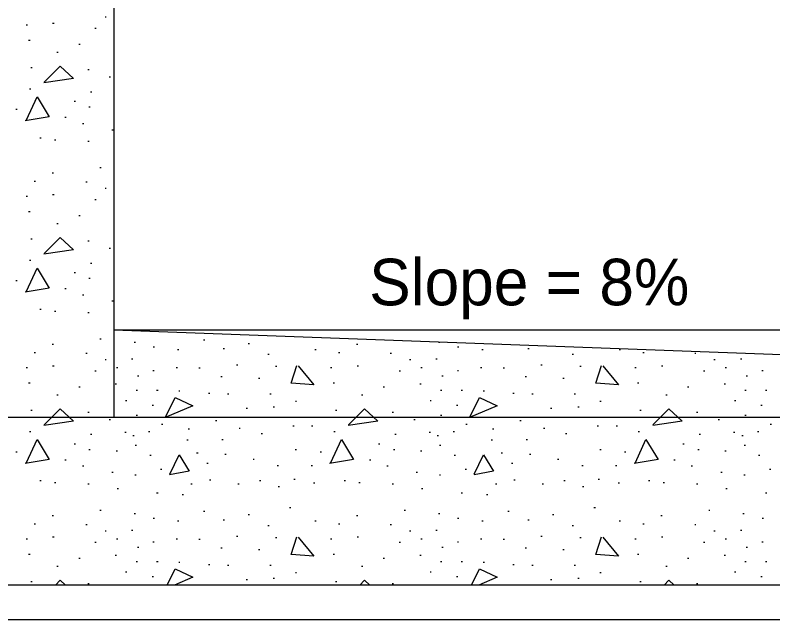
# Model space of a CAD drawing. Extents: x 0 to 2.83, y -0.14 to 1.83.
# Drawn here: x 2.0595 to 2.2494, y 0.7789 to 0.9303 of the extents above; entities that cross this region are included whole.
import ezdxf

# ---------------------------------------------------------------- set-up
doc = ezdxf.new("R2010")
doc.units = 0
doc.layers.add('RD_Pr_Roadway_Notes', color=7, linetype='Continuous')
doc.layers.add('SH_General_Details', color=7, linetype='Continuous')

msp = doc.modelspace()

# ---------------------------------------------------------------- linework, layer by layer
at = {"layer": 'SH_General_Details'}
for p, q in [((2.08426, 1.00095), (2.08426, 0.85152)), ((2.08201, 0.92993), (2.08234, 0.92993)), ((2.06223, 0.92793), (2.06256, 0.92793)), ((2.06889, 0.92836), (2.06923, 0.92836)), ((2.07943, 0.92707), (2.07976, 0.92707)), ((2.06287, 0.92406), (2.06321, 0.92406)), ((2.07541, 0.92305), (2.07575, 0.92305)), ((2.06997, 0.92105), (2.0703, 0.92105)), ((2.06345, 0.91718), (2.06378, 0.91718)), ((2.07771, 0.91675), (2.07804, 0.91675)), ((2.08308, 0.91488), (2.08341, 0.91488)), ((2.06309, 0.91188), (2.06342, 0.91188)), ((2.07835, 0.91116), (2.07869, 0.91116)), ((2.07427, 0.90875), (2.0746, 0.90875)), ((2.05965, 0.90681), (2.05998, 0.90681)), ((2.07799, 0.90739), (2.07833, 0.90739)), ((2.07197, 0.90481), (2.07231, 0.90481)), ((2.07635, 0.90323), (2.07668, 0.90323)), ((2.08373, 0.90165), (2.08406, 0.90165)), ((2.06567, 0.89965), (2.066, 0.89965)), ((2.06932, 0.89907), (2.06966, 0.89907)), ((2.07771, 0.89879), (2.07804, 0.89879)), ((2.06875, 0.89083), (2.06908, 0.89083)), ((2.08072, 0.8922), (2.08105, 0.8922)), ((2.06424, 0.88876), (2.06457, 0.88876)), ((2.07721, 0.88861), (2.07754, 0.88861)), ((2.08201, 0.88704), (2.08234, 0.88704)), ((2.06223, 0.88503), (2.06256, 0.88503)), ((2.06889, 0.88546), (2.06923, 0.88546)), ((2.07943, 0.88417), (2.07976, 0.88417)), ((2.06287, 0.88116), (2.06321, 0.88116)), ((2.07541, 0.88016), (2.07575, 0.88016)), ((2.06997, 0.87815), (2.0703, 0.87815)), ((2.06345, 0.87428), (2.06378, 0.87428)), ((2.07771, 0.87385), (2.07804, 0.87385)), ((2.08308, 0.87199), (2.08341, 0.87199)), ((2.06309, 0.86898), (2.06342, 0.86898)), ((2.07835, 0.86826), (2.07869, 0.86826)), ((2.07427, 0.86585), (2.0746, 0.86585)), ((2.07799, 0.86449), (2.07833, 0.86449)), ((2.05965, 0.86392), (2.05998, 0.86392)), ((2.07197, 0.86191), (2.07231, 0.86191)), ((2.07635, 0.86033), (2.07668, 0.86033)), ((2.08373, 0.85876), (2.08406, 0.85876)), ((2.06567, 0.85675), (2.066, 0.85675)), ((2.06932, 0.85618), (2.06966, 0.85618)), ((2.07771, 0.85589), (2.07804, 0.85589)), ((2.08426, 0.85152), (2.08426, 0.82964)), ((2.08426, 0.85152), (2.29426, 0.84376)), ((2.08426, 0.85152), (2.29426, 0.85152)), ((2.08072, 0.8493), (2.08105, 0.8493)), ((2.1067, 0.84901), (2.10704, 0.84901)), ((2.06875, 0.84794), (2.06908, 0.84794)), ((2.08929, 0.84844), (2.08962, 0.84844)), ((2.09409, 0.84729), (2.09443, 0.84729)), ((2.11788, 0.84815), (2.11822, 0.84815)), ((2.14504, 0.84794), (2.14537, 0.84794)), ((2.16558, 0.84844), (2.16591, 0.84844)), ((2.17038, 0.84729), (2.17072, 0.84729)), ((2.06424, 0.84586), (2.06457, 0.84586)), ((2.07721, 0.84572), (2.07754, 0.84572)), ((2.10018, 0.84658), (2.10052, 0.84658)), ((2.11165, 0.84686), (2.11198, 0.84686)), ((2.12283, 0.84543), (2.12316, 0.84543)), ((2.13458, 0.84658), (2.13491, 0.84658)), ((2.14053, 0.84586), (2.14086, 0.84586)), ((2.1535, 0.84572), (2.15383, 0.84572)), ((2.17647, 0.84658), (2.17681, 0.84658)), ((2.18794, 0.84686), (2.18827, 0.84686)), ((2.19912, 0.84543), (2.19945, 0.84543)), ((2.21087, 0.84658), (2.2112, 0.84658)), ((2.21682, 0.84586), (2.21715, 0.84586)), ((2.22979, 0.84572), (2.23012, 0.84572)), ((2.08201, 0.84414), (2.08234, 0.84414)), ((2.08867, 0.84428), (2.089, 0.84428)), ((2.1583, 0.84414), (2.15863, 0.84414)), ((2.16496, 0.84428), (2.16529, 0.84428)), ((2.23459, 0.84414), (2.23492, 0.84414)), ((2.24125, 0.84428), (2.24158, 0.84428)), ((2.06223, 0.84213), (2.06256, 0.84213)), ((2.06889, 0.84256), (2.06923, 0.84256)), ((2.07943, 0.84127), (2.07976, 0.84127)), ((2.08487, 0.84213), (2.08521, 0.84213)), ((2.09402, 0.84134), (2.09435, 0.84134)), ((2.09982, 0.84213), (2.10016, 0.84213)), ((2.10549, 0.84199), (2.10582, 0.84199)), ((2.11494, 0.84278), (2.11528, 0.84278)), ((2.12476, 0.84242), (2.12509, 0.84242)), ((2.13852, 0.84213), (2.13885, 0.84213)), ((2.14518, 0.84256), (2.14552, 0.84256)), ((2.15572, 0.84127), (2.15605, 0.84127)), ((2.16116, 0.84213), (2.1615, 0.84213)), ((2.17031, 0.84134), (2.17064, 0.84134)), ((2.17611, 0.84213), (2.17645, 0.84213)), ((2.18178, 0.84199), (2.18211, 0.84199)), ((2.19123, 0.84278), (2.19157, 0.84278)), ((2.20105, 0.84242), (2.20138, 0.84242)), ((2.21481, 0.84213), (2.21514, 0.84213)), ((2.22147, 0.84256), (2.22181, 0.84256)), ((2.23201, 0.84127), (2.23234, 0.84127)), ((2.23745, 0.84213), (2.23779, 0.84213)), ((2.2466, 0.84134), (2.24693, 0.84134)), ((2.09015, 0.83998), (2.09048, 0.83998)), ((2.111, 0.83984), (2.11134, 0.83984)), ((2.12046, 0.83941), (2.12079, 0.83941)), ((2.16644, 0.83998), (2.16677, 0.83998)), ((2.18729, 0.83984), (2.18763, 0.83984)), ((2.19675, 0.83941), (2.19708, 0.83941)), ((2.24273, 0.83998), (2.24306, 0.83998)), ((2.06287, 0.83826), (2.06321, 0.83826)), ((2.08459, 0.83805), (2.08492, 0.83805)), ((2.13916, 0.83826), (2.1395, 0.83826)), ((2.16088, 0.83805), (2.16121, 0.83805)), ((2.21545, 0.83826), (2.21579, 0.83826)), ((2.23717, 0.83805), (2.2375, 0.83805)), ((2.07541, 0.83726), (2.07575, 0.83726)), ((2.08979, 0.8364), (2.09013, 0.8364)), ((2.09495, 0.8364), (2.09529, 0.8364)), ((2.10047, 0.83626), (2.1008, 0.83626)), ((2.10792, 0.83568), (2.10826, 0.83568)), ((2.12333, 0.83554), (2.12366, 0.83554)), ((2.1517, 0.83726), (2.15204, 0.83726)), ((2.16608, 0.8364), (2.16642, 0.8364)), ((2.17124, 0.8364), (2.17158, 0.8364)), ((2.17676, 0.83626), (2.17709, 0.83626)), ((2.18421, 0.83568), (2.18455, 0.83568)), ((2.19962, 0.83554), (2.19995, 0.83554)), ((2.22799, 0.83726), (2.22833, 0.83726)), ((2.24237, 0.8364), (2.24271, 0.8364)), ((2.24753, 0.8364), (2.24787, 0.8364)), ((2.06997, 0.83525), (2.0703, 0.83525)), ((2.08717, 0.83382), (2.0875, 0.83382)), ((2.11272, 0.83547), (2.11306, 0.83547)), ((2.12971, 0.83368), (2.13004, 0.83368)), ((2.14626, 0.83525), (2.14659, 0.83525)), ((2.16346, 0.83382), (2.16379, 0.83382)), ((2.18901, 0.83547), (2.18935, 0.83547)), ((2.206, 0.83368), (2.20633, 0.83368)), ((2.22255, 0.83525), (2.22288, 0.83525)), ((2.23975, 0.83382), (2.24008, 0.83382)), ((2.09381, 0.83267), (2.09414, 0.83267)), ((2.11738, 0.83196), (2.11771, 0.83196)), ((2.12419, 0.83224), (2.12452, 0.83224)), ((2.1701, 0.83267), (2.17043, 0.83267)), ((2.19367, 0.83196), (2.194, 0.83196)), ((2.20048, 0.83224), (2.20081, 0.83224)), ((2.24639, 0.83267), (2.24672, 0.83267)), ((2.06345, 0.83138), (2.06378, 0.83138)), ((2.07771, 0.83095), (2.07804, 0.83095)), ((2.08979, 0.83017), (2.09013, 0.83017)), ((2.13974, 0.83138), (2.14007, 0.83138)), ((2.154, 0.83095), (2.15433, 0.83095)), ((2.16608, 0.83017), (2.16642, 0.83017)), ((2.21603, 0.83138), (2.21636, 0.83138)), ((2.23029, 0.83095), (2.23062, 0.83095)), ((2.24237, 0.83017), (2.24271, 0.83017)), ((2.04226, 0.82964), (2.29426, 0.82964)), ((2.08308, 0.82909), (2.08341, 0.82909)), ((2.09617, 0.82795), (2.0965, 0.82795)), ((2.10971, 0.8288), (2.11005, 0.8288)), ((2.15937, 0.82909), (2.1597, 0.82909)), ((2.17246, 0.82795), (2.17279, 0.82795)), ((2.186, 0.8288), (2.18634, 0.8288)), ((2.23566, 0.82909), (2.23599, 0.82909)), ((2.24875, 0.82795), (2.24908, 0.82795)), ((2.06309, 0.82608), (2.06342, 0.82608)), ((2.09295, 0.82608), (2.09328, 0.82608)), ((2.10283, 0.82673), (2.10317, 0.82673)), ((2.11559, 0.82694), (2.11592, 0.82694)), ((2.12906, 0.82752), (2.12939, 0.82752)), ((2.13379, 0.82752), (2.13412, 0.82752)), ((2.13938, 0.82608), (2.13971, 0.82608)), ((2.16924, 0.82608), (2.16957, 0.82608)), ((2.17912, 0.82673), (2.17946, 0.82673)), ((2.19188, 0.82694), (2.19221, 0.82694)), ((2.20535, 0.82752), (2.20568, 0.82752)), ((2.21008, 0.82752), (2.21041, 0.82752)), ((2.21567, 0.82608), (2.216, 0.82608)), ((2.24553, 0.82608), (2.24586, 0.82608)), ((2.07835, 0.82537), (2.07869, 0.82537)), ((2.08695, 0.82594), (2.08728, 0.82594)), ((2.089, 0.82508), (2.08934, 0.82508)), ((2.12111, 0.82558), (2.12144, 0.82558)), ((2.15464, 0.82537), (2.15498, 0.82537)), ((2.16324, 0.82594), (2.16357, 0.82594)), ((2.16529, 0.82508), (2.16563, 0.82508)), ((2.1974, 0.82558), (2.19773, 0.82558)), ((2.23093, 0.82537), (2.23127, 0.82537)), ((2.23953, 0.82594), (2.23986, 0.82594)), ((2.24158, 0.82508), (2.24192, 0.82508)), ((2.07427, 0.82295), (2.0746, 0.82295)), ((2.08958, 0.82267), (2.08991, 0.82267)), ((2.10248, 0.82396), (2.10281, 0.82396)), ((2.11129, 0.82408), (2.11162, 0.82408)), ((2.15056, 0.82295), (2.15089, 0.82295)), ((2.16587, 0.82267), (2.1662, 0.82267)), ((2.17877, 0.82396), (2.1791, 0.82396)), ((2.18758, 0.82408), (2.18791, 0.82408)), ((2.22685, 0.82295), (2.22718, 0.82295)), ((2.24216, 0.82267), (2.24249, 0.82267)), ((2.05965, 0.82102), (2.05998, 0.82102)), ((2.07799, 0.82159), (2.07833, 0.82159)), ((2.0848, 0.82123), (2.08513, 0.82123)), ((2.10498, 0.82073), (2.10532, 0.82073)), ((2.11208, 0.82037), (2.11241, 0.82037)), ((2.1297, 0.82159), (2.13004, 0.82159)), ((2.13594, 0.82102), (2.13627, 0.82102)), ((2.15428, 0.82159), (2.15462, 0.82159)), ((2.16109, 0.82123), (2.16142, 0.82123)), ((2.18127, 0.82073), (2.18161, 0.82073)), ((2.18837, 0.82037), (2.1887, 0.82037)), ((2.20599, 0.82159), (2.20633, 0.82159)), ((2.21223, 0.82102), (2.21256, 0.82102)), ((2.23057, 0.82159), (2.23091, 0.82159)), ((2.23738, 0.82123), (2.23771, 0.82123)), ((2.07197, 0.81901), (2.07231, 0.81901)), ((2.09323, 0.82016), (2.09357, 0.82016)), ((2.1191, 0.81916), (2.11943, 0.81916)), ((2.14826, 0.81901), (2.1486, 0.81901)), ((2.16952, 0.82016), (2.16986, 0.82016)), ((2.19539, 0.81916), (2.19572, 0.81916)), ((2.22455, 0.81901), (2.22489, 0.81901)), ((2.24581, 0.82016), (2.24615, 0.82016)), ((2.07635, 0.81744), (2.07668, 0.81744)), ((2.09595, 0.81665), (2.09629, 0.81665)), ((2.10756, 0.81815), (2.1079, 0.81815)), ((2.12519, 0.81758), (2.12552, 0.81758)), ((2.13365, 0.81758), (2.13398, 0.81758)), ((2.15264, 0.81744), (2.15297, 0.81744)), ((2.17224, 0.81665), (2.17258, 0.81665)), ((2.18385, 0.81815), (2.18419, 0.81815)), ((2.20148, 0.81758), (2.20181, 0.81758)), ((2.20994, 0.81758), (2.21027, 0.81758)), ((2.22893, 0.81744), (2.22926, 0.81744)), ((2.24853, 0.81665), (2.24887, 0.81665)), ((2.08373, 0.81586), (2.08406, 0.81586)), ((2.08951, 0.81522), (2.08984, 0.81522)), ((2.16002, 0.81586), (2.16035, 0.81586)), ((2.1658, 0.81522), (2.16613, 0.81522)), ((2.23631, 0.81586), (2.23664, 0.81586)), ((2.24209, 0.81522), (2.24242, 0.81522)), ((2.06567, 0.81385), (2.066, 0.81385)), ((2.06932, 0.81328), (2.06966, 0.81328)), ((2.07771, 0.81299), (2.07804, 0.81299)), ((2.10355, 0.81299), (2.10388, 0.81299)), ((2.10821, 0.814), (2.10854, 0.814)), ((2.1153, 0.81299), (2.11564, 0.81299)), ((2.12075, 0.81385), (2.12108, 0.81385)), ((2.12935, 0.81414), (2.12968, 0.81414)), ((2.13429, 0.81321), (2.13462, 0.81321)), ((2.14196, 0.81385), (2.14229, 0.81385)), ((2.14561, 0.81328), (2.14595, 0.81328)), ((2.154, 0.81299), (2.15433, 0.81299)), ((2.17984, 0.81299), (2.18017, 0.81299)), ((2.1845, 0.814), (2.18483, 0.814)), ((2.19159, 0.81299), (2.19193, 0.81299)), ((2.19704, 0.81385), (2.19737, 0.81385)), ((2.20564, 0.81414), (2.20597, 0.81414)), ((2.21058, 0.81321), (2.21091, 0.81321)), ((2.21825, 0.81385), (2.21858, 0.81385)), ((2.2219, 0.81328), (2.22224, 0.81328)), ((2.23029, 0.81299), (2.23062, 0.81299)), ((2.08502, 0.81178), (2.08535, 0.81178)), ((2.12541, 0.81228), (2.12574, 0.81228)), ((2.16131, 0.81178), (2.16164, 0.81178)), ((2.2017, 0.81228), (2.20203, 0.81228)), ((2.2376, 0.81178), (2.23793, 0.81178)), ((2.09495, 0.8107), (2.09529, 0.8107)), ((2.10133, 0.81027), (2.10166, 0.81027)), ((2.17124, 0.8107), (2.17158, 0.8107)), ((2.17762, 0.81027), (2.17795, 0.81027)), ((2.24753, 0.8107), (2.24787, 0.8107)), ((2.12827, 0.80705), (2.12861, 0.80705)), ((2.20456, 0.80705), (2.2049, 0.80705)), ((2.08072, 0.8064), (2.08105, 0.8064)), ((2.08929, 0.80554), (2.08962, 0.80554)), ((2.1067, 0.80612), (2.10704, 0.80612)), ((2.11788, 0.80526), (2.11822, 0.80526)), ((2.15701, 0.8064), (2.15734, 0.8064)), ((2.16558, 0.80554), (2.16591, 0.80554)), ((2.18299, 0.80612), (2.18333, 0.80612)), ((2.19417, 0.80526), (2.19451, 0.80526)), ((2.2333, 0.8064), (2.23363, 0.8064)), ((2.24187, 0.80554), (2.2422, 0.80554)), ((2.06875, 0.80504), (2.06908, 0.80504)), ((2.09409, 0.8044), (2.09443, 0.8044)), ((2.10018, 0.80368), (2.10052, 0.80368)), ((2.11165, 0.80397), (2.11198, 0.80397)), ((2.13458, 0.80368), (2.13491, 0.80368)), ((2.14504, 0.80504), (2.14537, 0.80504)), ((2.17038, 0.8044), (2.17072, 0.8044)), ((2.17647, 0.80368), (2.17681, 0.80368)), ((2.18794, 0.80397), (2.18827, 0.80397)), ((2.21087, 0.80368), (2.2112, 0.80368)), ((2.22133, 0.80504), (2.22166, 0.80504)), ((2.24667, 0.8044), (2.24701, 0.8044)), ((2.06424, 0.80296), (2.06457, 0.80296)), ((2.07721, 0.80282), (2.07754, 0.80282)), ((2.08867, 0.80139), (2.089, 0.80139)), ((2.12283, 0.80253), (2.12316, 0.80253)), ((2.14053, 0.80296), (2.14086, 0.80296)), ((2.1535, 0.80282), (2.15383, 0.80282)), ((2.16496, 0.80139), (2.16529, 0.80139)), ((2.19912, 0.80253), (2.19945, 0.80253)), ((2.21682, 0.80296), (2.21715, 0.80296)), ((2.22979, 0.80282), (2.23012, 0.80282)), ((2.24125, 0.80139), (2.24158, 0.80139)), ((2.06889, 0.79967), (2.06923, 0.79967)), ((2.08201, 0.80124), (2.08234, 0.80124)), ((2.11494, 0.79988), (2.11528, 0.79988)), ((2.12476, 0.79952), (2.12509, 0.79952)), ((2.14518, 0.79967), (2.14552, 0.79967)), ((2.1583, 0.80124), (2.15863, 0.80124)), ((2.19123, 0.79988), (2.19157, 0.79988)), ((2.20105, 0.79952), (2.20138, 0.79952)), ((2.22147, 0.79967), (2.22181, 0.79967)), ((2.23459, 0.80124), (2.23492, 0.80124)), ((2.06223, 0.79924), (2.06256, 0.79924)), ((2.07943, 0.79838), (2.07976, 0.79838)), ((2.08487, 0.79924), (2.08521, 0.79924)), ((2.09402, 0.79845), (2.09435, 0.79845)), ((2.09982, 0.79924), (2.10016, 0.79924)), ((2.10549, 0.79909), (2.10582, 0.79909)), ((2.13852, 0.79924), (2.13885, 0.79924)), ((2.15572, 0.79838), (2.15605, 0.79838)), ((2.16116, 0.79924), (2.1615, 0.79924)), ((2.17031, 0.79845), (2.17064, 0.79845)), ((2.17611, 0.79924), (2.17645, 0.79924)), ((2.18178, 0.79909), (2.18211, 0.79909)), ((2.21481, 0.79924), (2.21514, 0.79924)), ((2.23201, 0.79838), (2.23234, 0.79838)), ((2.23745, 0.79924), (2.23779, 0.79924)), ((2.2466, 0.79845), (2.24693, 0.79845)), ((2.09015, 0.79709), (2.09048, 0.79709)), ((2.111, 0.79694), (2.11134, 0.79694)), ((2.12046, 0.79651), (2.12079, 0.79651)), ((2.16644, 0.79709), (2.16677, 0.79709)), ((2.18729, 0.79694), (2.18763, 0.79694)), ((2.19675, 0.79651), (2.19708, 0.79651)), ((2.24273, 0.79709), (2.24306, 0.79709)), ((2.06287, 0.79537), (2.06321, 0.79537)), ((2.07541, 0.79436), (2.07575, 0.79436)), ((2.08459, 0.79515), (2.08492, 0.79515)), ((2.13916, 0.79537), (2.1395, 0.79537)), ((2.1517, 0.79436), (2.15204, 0.79436)), ((2.16088, 0.79515), (2.16121, 0.79515)), ((2.21545, 0.79537), (2.21579, 0.79537)), ((2.22799, 0.79436), (2.22833, 0.79436)), ((2.23717, 0.79515), (2.2375, 0.79515)), ((2.06997, 0.79236), (2.0703, 0.79236)), ((2.08979, 0.7935), (2.09013, 0.7935)), ((2.09495, 0.7935), (2.09529, 0.7935)), ((2.10047, 0.79336), (2.1008, 0.79336)), ((2.10792, 0.79279), (2.10826, 0.79279)), ((2.11272, 0.79257), (2.11306, 0.79257)), ((2.12333, 0.79264), (2.12366, 0.79264)), ((2.14626, 0.79236), (2.14659, 0.79236)), ((2.16608, 0.7935), (2.16642, 0.7935)), ((2.17124, 0.7935), (2.17158, 0.7935)), ((2.17676, 0.79336), (2.17709, 0.79336)), ((2.18421, 0.79279), (2.18455, 0.79279)), ((2.18901, 0.79257), (2.18935, 0.79257)), ((2.19962, 0.79264), (2.19995, 0.79264)), ((2.22255, 0.79236), (2.22288, 0.79236)), ((2.24237, 0.7935), (2.24271, 0.7935)), ((2.24753, 0.7935), (2.24787, 0.7935)), ((2.08717, 0.79092), (2.0875, 0.79092)), ((2.12971, 0.79078), (2.13004, 0.79078)), ((2.16346, 0.79092), (2.16379, 0.79092)), ((2.206, 0.79078), (2.20633, 0.79078)), ((2.23975, 0.79092), (2.24008, 0.79092)), ((2.06345, 0.78849), (2.06378, 0.78849)), ((2.07771, 0.78806), (2.07804, 0.78806)), ((2.09381, 0.78978), (2.09414, 0.78978)), ((2.11738, 0.78906), (2.11771, 0.78906)), ((2.12419, 0.78935), (2.12452, 0.78935)), ((2.13974, 0.78849), (2.14007, 0.78849)), ((2.154, 0.78806), (2.15433, 0.78806)), ((2.1701, 0.78978), (2.17043, 0.78978)), ((2.19367, 0.78906), (2.194, 0.78906)), ((2.20048, 0.78935), (2.20081, 0.78935)), ((2.21603, 0.78849), (2.21636, 0.78849)), ((2.23029, 0.78806), (2.23062, 0.78806)), ((2.24639, 0.78978), (2.24672, 0.78978)), ((2.34719, 0.78764), (2.03177, 0.78764)), ((2.34719, 0.77892), (2.03177, 0.77892))]:
    msp.add_line(p, q, dxfattribs=at)
for points in [[(2.06676, 0.91354), (2.07077, 0.91755), (2.07411, 0.91446), (2.06669, 0.91337)], [(2.06234, 0.90411), (2.06501, 0.90987), (2.06802, 0.90486), (2.06201, 0.90386)], [(2.06676, 0.87065), (2.07077, 0.87465), (2.07411, 0.87156), (2.06669, 0.87048)], [(2.06234, 0.86121), (2.06501, 0.86697), (2.06802, 0.86196), (2.06201, 0.86096)], [(2.13045, 0.84252), (2.13438, 0.83776), (2.1287, 0.83818), (2.13012, 0.8426)], [(2.20674, 0.84252), (2.21067, 0.83776), (2.20499, 0.83818), (2.20641, 0.8426)], [(2.09716, 0.82967), (2.09958, 0.83459), (2.104, 0.83251), (2.0971, 0.82957)], [(2.17345, 0.82967), (2.17587, 0.83459), (2.18029, 0.83251), (2.17339, 0.82957)], [(2.06676, 0.82775), (2.07077, 0.83175), (2.07411, 0.82867), (2.06669, 0.82758)], [(2.14305, 0.82775), (2.14706, 0.83175), (2.1504, 0.82867), (2.14298, 0.82758)], [(2.21934, 0.82775), (2.22335, 0.83175), (2.22669, 0.82867), (2.21927, 0.82758)], [(2.06234, 0.81832), (2.06501, 0.82408), (2.06802, 0.81907), (2.06201, 0.81807)], [(2.13863, 0.81832), (2.1413, 0.82408), (2.14431, 0.81907), (2.1383, 0.81807)], [(2.21492, 0.81832), (2.21759, 0.82408), (2.2206, 0.81907), (2.21459, 0.81807)], [(2.09824, 0.8154), (2.10058, 0.82024), (2.10308, 0.81615), (2.0982, 0.81522)], [(2.17453, 0.8154), (2.17687, 0.82024), (2.17937, 0.81615), (2.17449, 0.81522)], [(2.13045, 0.79962), (2.13438, 0.79487), (2.1287, 0.79528), (2.13012, 0.79971)], [(2.20674, 0.79962), (2.21067, 0.79487), (2.20499, 0.79528), (2.20641, 0.79971)], [(2.09758, 0.78764), (2.09958, 0.7917)], [(2.09958, 0.7917), (2.104, 0.78961)], [(2.17387, 0.78764), (2.17587, 0.7917)], [(2.17587, 0.7917), (2.18029, 0.78961)], [(2.06956, 0.78764), (2.07077, 0.78886)], [(2.07077, 0.78886), (2.07209, 0.78764)], [(2.104, 0.78961), (2.09939, 0.78764)], [(2.14585, 0.78764), (2.14706, 0.78886)], [(2.14706, 0.78886), (2.14838, 0.78764)], [(2.18029, 0.78961), (2.17568, 0.78764)], [(2.22213, 0.78764), (2.22335, 0.78886)], [(2.22335, 0.78886), (2.22466, 0.78764)]]:
    msp.add_lwpolyline(points, dxfattribs=at)

# ---------------------------------------------------------------- texts
at = {"layer": 'RD_Pr_Roadway_Notes'}
msp.add_text('Slope = 8%', height=0.011667, dxfattribs=at).set_placement((2.14822, 0.85767))

doc.saveas('drawing.dxf')
